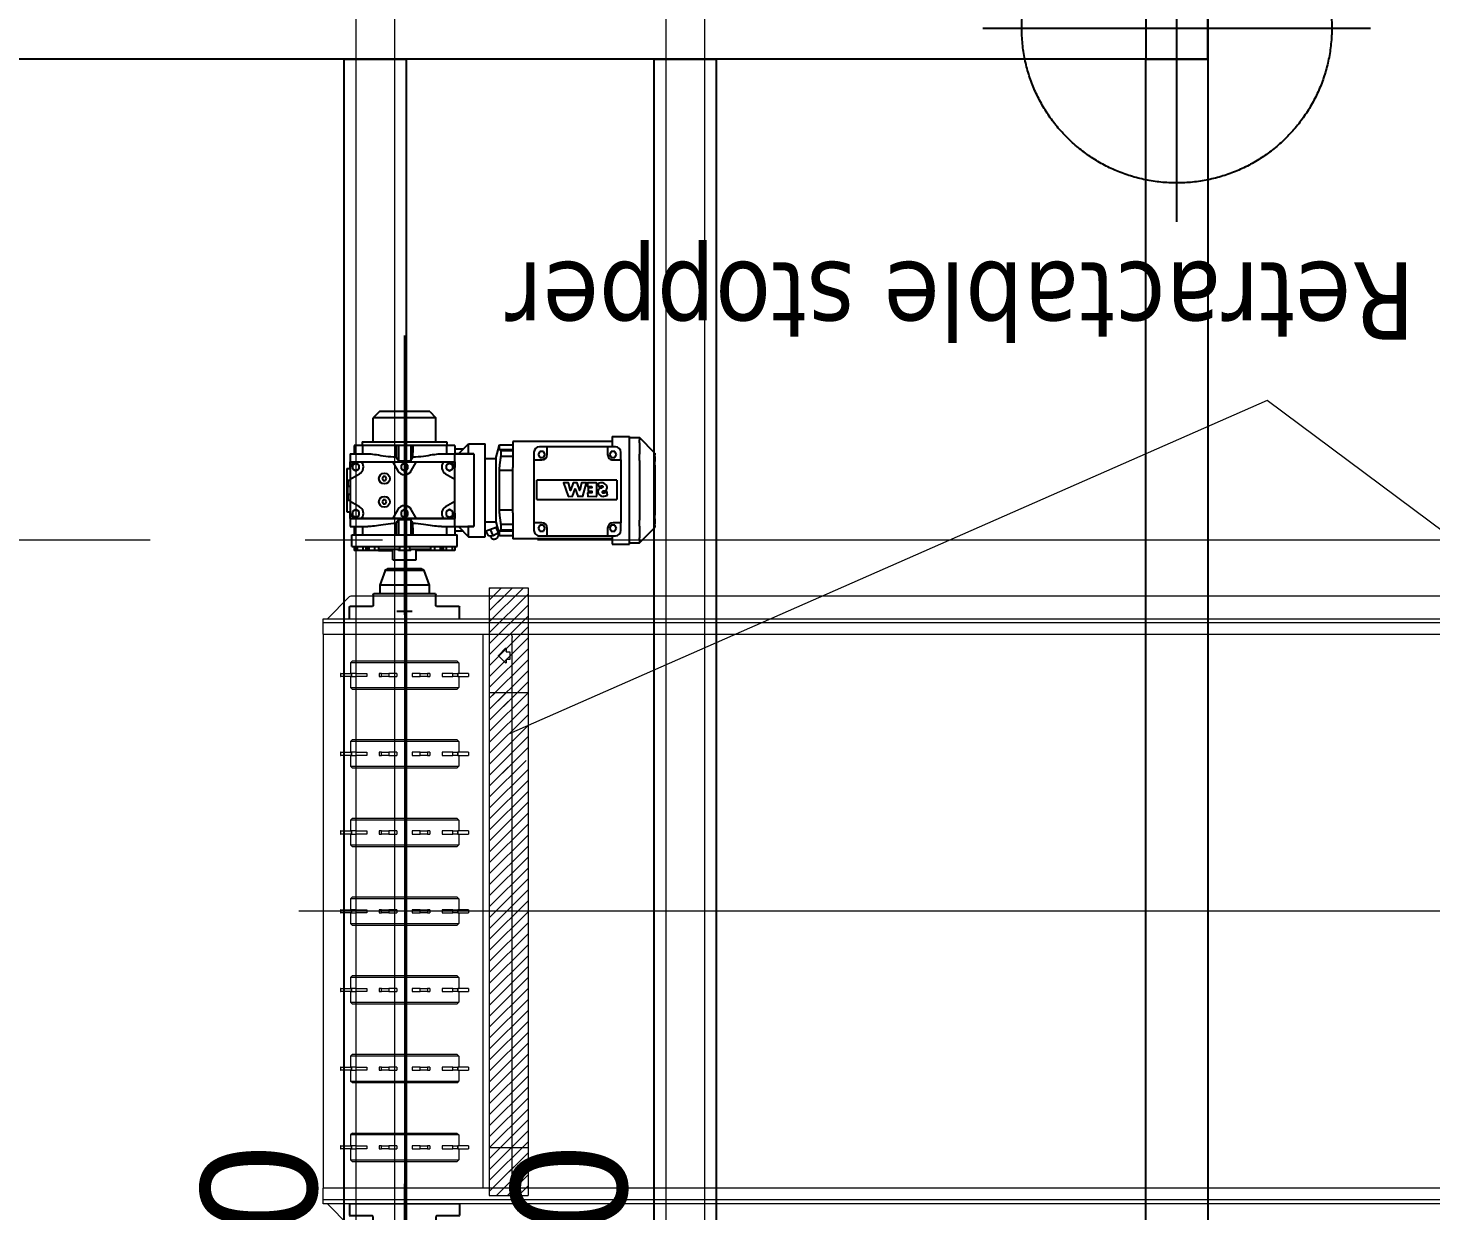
# Model space of a CAD drawing. Header units: millimetres. Extents: x -187347 to 135007, y -6415 to 292048.
# Drawn here: x -64849 to -63039, y 31189 to 32716 of the extents above; entities that cross this region are included whole.
import ezdxf
from ezdxf.enums import TextEntityAlignment as Align

# ---------------------------------------------------------------- set-up
doc = ezdxf.new("R2010")
doc.units = ezdxf.units.MM
doc.header["$LTSCALE"] = 100
for name, pattern in [('CENTER', [50.8, 31.75, -6.35, 6.35, -6.35]), ('HIDDEN', [9.525, 6.35, -3.175]), ('Z_LINE-CNTR', [17, 12, -2, 1, -2])]:
    doc.linetypes.add(name, pattern=pattern)
doc.layers.get('0').update_dxf_attribs({"lineweight": 18})
for name, color, linetype, lineweight in [('Equipment Drawing', 7, 'Continuous', 0), ('LAYOUT', 3, 'Continuous', 18), ('S-GRID', 7, 'Continuous', 5)]:
    doc.layers.add(name, color=color, linetype=linetype, lineweight=lineweight)
for name, color, linetype in [('INTRALOX', 6, 'Continuous'), ('LAYOUT customer', 5, 'Continuous'), ('STEEL', 5, 'Continuous')]:
    doc.layers.add(name, color=color, linetype=linetype)
doc.styles.add('015_100', font='', dxfattribs={"height": 150})
doc.styles.add('MEYN_DIM', font='')
doc.styles.get("Standard").update_dxf_attribs({"font": 'tahoma.ttf'})
doc.styles.get('015_100').set_extended_font_data('Univers 45 Light')
doc.styles.get('MEYN_DIM').set_extended_font_data('Univers 45 Light')

# ---------------------------------------------------------------- blocks, each defined once
blk = doc.blocks.new('updown_2000_2000_1000_3200')
at = {"layer": 'LAYOUT', "color": 3, "linetype": 'Continuous'}
for p, q in [((3200, 25), (0, 25)), ((3200, -25), (0, -25))]:
    blk.add_line(p, q, dxfattribs=at)
at = {"layer": 'LAYOUT', "color": 4, "linetype": 'Continuous', "style": 'MEYN_DIM', "flags": 4}
blk.add_attdef('000', text='', height=150, dxfattribs=at).set_placement((0, 225), align=Align.TOP_LEFT)
blk.add_attdef('000', text='', height=150, dxfattribs=at).set_placement((3175, 225), align=Align.TOP_RIGHT)
at = {"layer": 'LAYOUT', "color": 3, "linetype": 'Continuous', "style": '015_100', "flags": 9}
blk.add_attdef('BLOCK', (-1350, 0), '', height=150, dxfattribs=at)
blk = doc.blocks.new('chilling_column80')
at = {"color": 4, "linetype": 'HIDDEN', "ltscale": 20}
for p, q in [((0, -250), (0, 250)), ((-250, 0), (250, 0))]:
    blk.add_line(p, q, dxfattribs=at)
at = {"color": 1, "linetype": 'Continuous', "ltscale": 20}
for p, q in [((-40, 40), (-40, -40)), ((40, 40), (-40, 40)), ((40, -40), (40, 40)), ((-40, -40), (40, -40))]:
    blk.add_line(p, q, dxfattribs=at)
at = {"color": 4, "linetype": 'HIDDEN', "ltscale": 20}
blk.add_circle((0, 0), 200, dxfattribs=at)
blk = doc.blocks.new('steel weighing')
at = {"layer": 'STEEL', "color": 7, "linetype": 'ByBlock', "ltscale": 20, "elevation": 1.7}
for points in [[(845830.6, 719201.5), (854381.8, 719201.5), (854381.8, 719121.5), (845830.6, 719121.5)], [(853267.6, 719121.5), (853347.6, 719121.5), (853347.6, 714201.5), (853267.6, 714201.5)], [(853667.6, 719121.5), (853747.6, 719121.5), (853747.6, 714201.5), (853667.6, 714201.5)], [(854301.8, 719121.5), (854381.8, 719121.5), (854381.8, 714201.5), (854301.8, 714201.5)]]:
    blk.add_lwpolyline(points, close=True, dxfattribs=at)
at = {"layer": 'STEEL', "color": 1, "linetype": 'ByBlock', "ltscale": 20}
blk.add_blockref('chilling_column80', (854341.8, 719161.5, 1.7), dxfattribs=at)
blk = doc.blocks.new('S400_10T_Sprocket')
for p, q in [((-2, 82.3), (-2, 82.5)), ((-2, 82.5), (2, 82.5)), ((-2, 82.3), (-2, 68.8)), ((2, 82.5), (2, 82.3)), ((2, 68.8), (2, 82.3)), ((-18.5, 67.3), (-16, 69.8)), ((-18.5, 67.3), (-18.5, -67.4)), ((-16, -69.9), (-16, 69.8)), ((-16, 69.8), (-2, 69.8)), ((-2, 68.8), (2, 68.8)), ((-2, 62.4), (-2, 68.4)), ((-2, 68.4), (2, 68.4)), ((-2, 62.4), (-2, 48.6)), ((2, 62.4), (-2, 62.4)), ((2, 69.8), (16, 69.8)), ((2, 68.4), (2, 62.4)), ((2, 48.6), (2, 62.4)), ((16, 69.8), (16, -69.9)), ((18.5, 67.3), (16, 69.8)), ((18.5, -67.4), (18.5, 67.3)), ((-2, 48.6), (2, 48.6)), ((-2, 29.8), (-2, 32.7)), ((-2, 32.7), (2, 32.7)), ((-2, 29.8), (-2, 20.2)), ((2, 29.8), (-2, 29.8)), ((-2, 9.9), (-2, 20.2)), ((-2, 20.2), (2, 20.2)), ((2, 32.7), (2, 29.8)), ((2, 20.2), (2, 29.8)), ((2, 20.2), (2, 9.9)), ((-2, 9.9), (2, 9.9)), ((-2, -20.2), (-2, -9.9)), ((-2, -9.9), (2, -9.9)), ((2, -9.9), (2, -20.2)), ((-2, -20.2), (-2, -29.8)), ((2, -20.2), (-2, -20.2)), ((-2, -32.7), (-2, -29.8)), ((-2, -29.8), (2, -29.8)), ((-2, -32.7), (2, -32.7)), ((2, -29.8), (2, -20.2)), ((2, -29.8), (2, -32.7)), ((-2, -62.4), (-2, -48.6)), ((-2, -48.6), (2, -48.6)), ((2, -48.6), (2, -62.4)), ((-18.5, -67.4), (-16, -69.9)), ((-16, -69.9), (-2, -69.9)), ((-2, -62.4), (-2, -68.4)), ((2, -62.4), (-2, -62.4)), ((-2, -68.4), (2, -68.4)), ((-2, -82.3), (-2, -68.8)), ((-2, -68.8), (2, -68.8)), ((2, -68.4), (2, -62.4)), ((2, -68.8), (2, -82.3)), ((2, -69.9), (16, -69.9)), ((18.5, -67.4), (16, -69.9)), ((-2, -82.3), (-2, -82.5)), ((-2, -82.5), (2, -82.5)), ((2, -82.5), (2, -82.3))]:
    blk.add_line(p, q)
blk = doc.blocks.new('Bearing_10T')
for p, q in [((0, 70.9), (0, -70.9)), ((-83.3, 0), (25.9, 0))]:
    blk.add_line(p, q)
at = {"layer": 'LAYOUT customer'}
for p, q in [((-15.8, 41.3), (-15.8, 70.1)), ((0, 70.9), (-15.1, 70.9)), ((-32, -39.8), (-32, 39.8)), ((-31.2, 40.5), (-16.6, 40.5)), ((-64.2, -22), (-64.2, 22)), ((-62.1, 25), (-43.1, 31.8)), ((-62.1, -25), (-62.1, 25)), ((-43.1, -31.7), (-43.1, 31.8)), ((-43.1, 31.8), (-32, 31.8)), ((-62.1, -25), (-43.1, -31.7)), ((-43.1, -31.7), (-32, -31.7)), ((-16.6, -40.5), (-31.2, -40.5)), ((-15.8, -70.1), (-15.8, -41.3)), ((0, -70.9), (-15.1, -70.9))]:
    blk.add_line(p, q, dxfattribs=at)
for centre, radius, start, end in [((-15.1, 70.1), 0.762, 90, 180), ((-31.2, 39.8), 0.762, 90, 180), ((-16.6, 41.3), 0.762, 270, 0), ((-61.1, 22), 3.17, 109.5692, 180), ((-61.1, -22), 3.17, 180, 250.4308), ((-31.2, -39.8), 0.762, 180, 270), ((-16.6, -41.3), 0.762, 0, 90), ((-15.1, -70.1), 0.762, 180, 270)]:
    blk.add_arc(centre, radius, start, end, dxfattribs=at)
blk = doc.blocks.new('*U1707')
at = {"layer": 'Equipment Drawing'}
for p, q in [((0, -37.5), (0, 2568.5)), ((-372.6, 2537), (-377.6, 2537)), ((-377.6, 2537), (-377.6, 0)), ((-357.6, 2537), (-372.6, 2537)), ((-372.6, 2537), (-372.6, 0)), ((-357.6, 2537), (-357.6, 0)), ((-357.6, 2537), (357.6, 2537)), ((372.6, 2537), (357.6, 2537)), ((357.6, 0), (357.6, 2537)), ((377.6, 2537), (372.6, 2537)), ((372.6, 0), (372.6, 2537)), ((377.6, 0), (377.6, 2537)), ((-377.6, 2531.5), (-405.5, 2503.9)), ((405.5, 2503.9), (377.6, 2531.5)), ((-407, 2499.8), (-407, 34.7)), ((407, 2499.8), (407, 34.7)), ((-465.6, 2432), (464.9, 2432)), ((-357.6, 2331.1), (357.6, 2331.1)), ((-330.2, 2310.9), (-339.5, 2301.6)), ((-339.3, 2301.1), (-335.3, 2301.1)), ((-335, 2300.8), (-335, 2296.4)), ((-320.5, 2301.6), (-329.8, 2310.9)), ((-325, 2296.4), (-325, 2300.8)), ((-324.7, 2301.1), (-320.7, 2301.1)), ((353.2, 2293), (-353.2, 2293)), ((-334.7, 2296.1), (-325.3, 2296.1)), ((353.2, 244), (-353.2, 244)), ((320.5, 214.5), (329.8, 223.8)), ((330.2, 223.8), (339.5, 214.5)), ((357.6, 205.9), (-357.6, 205.9)), ((324.7, 214), (320.7, 214)), ((325, 209.3), (325, 213.7)), ((334.7, 209), (325.3, 209)), ((335, 213.7), (335, 209.3)), ((339.3, 214), (335.3, 214)), ((-465.6, 105), (462.1, 105)), ((-405.5, 30.6), (-377.6, 3)), ((-355.6, 15.7), (-355.6, 31.6)), ((-355.6, 31.6), (355.6, 31.6)), ((-337.8, 32.6), (-334.6, 34.5)), ((-337.8, 31.6), (-337.8, 32.6)), ((-334.6, 31.6), (-334.6, 34.5)), ((-325.8, 34.5), (-334.6, 34.5)), ((-325.8, 34.5), (-325.8, 31.6)), ((-322.6, 32.6), (-325.8, 34.5)), ((-322.6, 31.6), (-322.6, 32.6)), ((-287, 32.6), (-283.8, 34.5)), ((-287, 31.6), (-287, 32.6)), ((-275, 34.5), (-283.8, 34.5)), ((-283.8, 31.6), (-283.8, 34.5)), ((-271.8, 32.6), (-275, 34.5)), ((-275, 34.5), (-275, 31.6)), ((-271.8, 31.6), (-271.8, 32.6)), ((-236.2, 32.6), (-233, 34.5)), ((-236.2, 31.6), (-236.2, 32.6)), ((-224.2, 34.5), (-233, 34.5)), ((-233, 31.6), (-233, 34.5)), ((-221, 32.6), (-224.2, 34.5)), ((-224.2, 34.5), (-224.2, 31.6)), ((-221, 31.6), (-221, 32.6)), ((-185.4, 32.6), (-182.2, 34.5)), ((-185.4, 31.6), (-185.4, 32.6)), ((-173.4, 34.5), (-182.2, 34.5)), ((-182.2, 31.6), (-182.2, 34.5)), ((-170.2, 32.6), (-173.4, 34.5)), ((-173.4, 34.5), (-173.4, 31.6)), ((-170.2, 31.6), (-170.2, 32.6)), ((-134.6, 32.6), (-131.4, 34.5)), ((-134.6, 31.6), (-134.6, 32.6)), ((-122.6, 34.5), (-131.4, 34.5)), ((-131.4, 31.6), (-131.4, 34.5)), ((-119.4, 32.6), (-122.6, 34.5)), ((-122.6, 34.5), (-122.6, 31.6)), ((-119.4, 31.6), (-119.4, 32.6)), ((-83.8, 32.6), (-80.6, 34.5)), ((-83.8, 31.6), (-83.8, 32.6)), ((-71.8, 34.5), (-80.6, 34.5)), ((-80.6, 31.6), (-80.6, 34.5)), ((-68.6, 32.6), (-71.8, 34.5)), ((-71.8, 34.5), (-71.8, 31.6)), ((-68.6, 31.6), (-68.6, 32.6)), ((-33, 32.6), (-29.8, 34.5)), ((-33, 31.6), (-33, 32.6)), ((-21, 34.5), (-29.8, 34.5)), ((-29.8, 31.6), (-29.8, 34.5)), ((-17.8, 32.6), (-21, 34.5)), ((-21, 34.5), (-21, 31.6)), ((-17.8, 31.6), (-17.8, 32.6)), ((17.8, 32.6), (21, 34.5)), ((17.8, 31.6), (17.8, 32.6)), ((29.8, 34.5), (21, 34.5)), ((21, 31.6), (21, 34.5)), ((33, 32.6), (29.8, 34.5)), ((29.8, 34.5), (29.8, 31.6)), ((33, 31.6), (33, 32.6)), ((68.6, 32.6), (71.8, 34.5)), ((68.6, 31.6), (68.6, 32.6)), ((80.6, 34.5), (71.8, 34.5)), ((71.8, 31.6), (71.8, 34.5)), ((83.8, 32.6), (80.6, 34.5)), ((80.6, 34.5), (80.6, 31.6)), ((83.8, 31.6), (83.8, 32.6)), ((119.4, 32.6), (122.6, 34.5)), ((119.4, 31.6), (119.4, 32.6)), ((131.4, 34.5), (122.6, 34.5)), ((122.6, 31.6), (122.6, 34.5)), ((134.6, 32.6), (131.4, 34.5)), ((131.4, 34.5), (131.4, 31.6)), ((134.6, 31.6), (134.6, 32.6)), ((170.2, 32.6), (173.4, 34.5)), ((170.2, 31.6), (170.2, 32.6)), ((182.2, 34.5), (173.4, 34.5)), ((173.4, 31.6), (173.4, 34.5)), ((185.4, 32.6), (182.2, 34.5)), ((182.2, 34.5), (182.2, 31.6)), ((185.4, 31.6), (185.4, 32.6)), ((221, 32.6), (224.2, 34.5)), ((221, 31.6), (221, 32.6)), ((233, 34.5), (224.2, 34.5)), ((224.2, 31.6), (224.2, 34.5)), ((236.2, 32.6), (233, 34.5)), ((233, 34.5), (233, 31.6)), ((236.2, 31.6), (236.2, 32.6)), ((271.8, 32.6), (275, 34.5)), ((271.8, 31.6), (271.8, 32.6)), ((283.8, 34.5), (275, 34.5)), ((275, 31.6), (275, 34.5)), ((287, 32.6), (283.8, 34.5)), ((283.8, 34.5), (283.8, 31.6)), ((287, 31.6), (287, 32.6)), ((322.6, 32.6), (325.8, 34.5)), ((322.6, 31.6), (322.6, 32.6)), ((334.6, 34.5), (325.8, 34.5)), ((325.8, 31.6), (325.8, 34.5)), ((337.8, 32.6), (334.6, 34.5)), ((334.6, 34.5), (334.6, 31.6)), ((337.8, 31.6), (337.8, 32.6)), ((355.6, 31.6), (355.6, 15.7)), ((377.6, 3), (405.5, 30.6)), ((-377.6, 0), (-372.6, 0)), ((-372.6, 0), (-357.6, 0)), ((-357.6, 0), (357.6, 0)), ((355.6, 15.7), (-355.6, 15.7)), ((-337.8, 14.8), (-337.8, 15.7)), ((-337.8, 14.8), (-334.6, 12.8)), ((-334.6, 12.8), (-334.6, 15.7)), ((-325.8, 12.8), (-334.6, 12.8)), ((-325.8, 15.7), (-325.8, 12.8)), ((-322.6, 14.8), (-325.8, 12.8)), ((-322.6, 14.8), (-322.6, 15.7)), ((-287, 14.8), (-287, 15.7)), ((-287, 14.8), (-283.8, 12.8)), ((-283.8, 12.8), (-283.8, 15.7)), ((-275, 12.8), (-283.8, 12.8)), ((-275, 15.7), (-275, 12.8)), ((-271.8, 14.8), (-275, 12.8)), ((-271.8, 14.8), (-271.8, 15.7)), ((-236.2, 14.8), (-236.2, 15.7)), ((-236.2, 14.8), (-233, 12.8)), ((-233, 12.8), (-233, 15.7)), ((-224.2, 12.8), (-233, 12.8)), ((-224.2, 15.7), (-224.2, 12.8)), ((-221, 14.8), (-224.2, 12.8)), ((-221, 14.8), (-221, 15.7)), ((-185.4, 14.8), (-185.4, 15.7)), ((-185.4, 14.8), (-182.2, 12.8)), ((-182.2, 12.8), (-182.2, 15.7)), ((-173.4, 12.8), (-182.2, 12.8)), ((-173.4, 15.7), (-173.4, 12.8)), ((-170.2, 14.8), (-173.4, 12.8)), ((-170.2, 14.8), (-170.2, 15.7)), ((-134.6, 14.8), (-134.6, 15.7)), ((-134.6, 14.8), (-131.4, 12.8)), ((-131.4, 12.8), (-131.4, 15.7)), ((-122.6, 12.8), (-131.4, 12.8)), ((-122.6, 15.7), (-122.6, 12.8)), ((-119.4, 14.8), (-122.6, 12.8)), ((-119.4, 14.8), (-119.4, 15.7)), ((-83.8, 14.8), (-83.8, 15.7)), ((-83.8, 14.8), (-80.6, 12.8)), ((-80.6, 12.8), (-80.6, 15.7)), ((-71.8, 12.8), (-80.6, 12.8)), ((-71.8, 15.7), (-71.8, 12.8)), ((-68.6, 14.8), (-71.8, 12.8)), ((-68.6, 14.8), (-68.6, 15.7)), ((-33, 14.8), (-33, 15.7)), ((-33, 14.8), (-29.8, 12.8)), ((-29.8, 12.8), (-29.8, 15.7)), ((-21, 12.8), (-29.8, 12.8)), ((-21, 15.7), (-21, 12.8)), ((-17.8, 14.8), (-21, 12.8)), ((-17.8, 14.8), (-17.8, 15.7)), ((17.8, 14.8), (17.8, 15.7)), ((17.8, 14.8), (21, 12.8)), ((21, 12.8), (21, 15.7)), ((29.8, 12.8), (21, 12.8)), ((29.8, 15.7), (29.8, 12.8)), ((33, 14.8), (29.8, 12.8)), ((33, 14.8), (33, 15.7)), ((68.6, 14.8), (68.6, 15.7)), ((68.6, 14.8), (71.8, 12.8)), ((71.8, 12.8), (71.8, 15.7)), ((80.6, 12.8), (71.8, 12.8)), ((80.6, 15.7), (80.6, 12.8)), ((83.8, 14.8), (80.6, 12.8)), ((83.8, 14.8), (83.8, 15.7)), ((119.4, 14.8), (119.4, 15.7)), ((119.4, 14.8), (122.6, 12.8)), ((122.6, 12.8), (122.6, 15.7)), ((131.4, 12.8), (122.6, 12.8)), ((131.4, 15.7), (131.4, 12.8)), ((134.6, 14.8), (131.4, 12.8)), ((134.6, 14.8), (134.6, 15.7)), ((170.2, 14.8), (170.2, 15.7)), ((170.2, 14.8), (173.4, 12.8)), ((173.4, 12.8), (173.4, 15.7)), ((182.2, 12.8), (173.4, 12.8)), ((182.2, 15.7), (182.2, 12.8)), ((185.4, 14.8), (182.2, 12.8)), ((185.4, 14.8), (185.4, 15.7)), ((221, 14.8), (221, 15.7)), ((221, 14.8), (224.2, 12.8)), ((224.2, 12.8), (224.2, 15.7)), ((233, 12.8), (224.2, 12.8)), ((233, 15.7), (233, 12.8)), ((236.2, 14.8), (233, 12.8)), ((236.2, 14.8), (236.2, 15.7)), ((271.8, 14.8), (271.8, 15.7)), ((271.8, 14.8), (275, 12.8)), ((275, 12.8), (275, 15.7)), ((283.8, 12.8), (275, 12.8)), ((283.8, 15.7), (283.8, 12.8)), ((287, 14.8), (283.8, 12.8)), ((287, 14.8), (287, 15.7)), ((322.6, 14.8), (322.6, 15.7)), ((322.6, 14.8), (325.8, 12.8)), ((325.8, 12.8), (325.8, 15.7)), ((334.6, 12.8), (325.8, 12.8)), ((334.6, 15.7), (334.6, 12.8)), ((337.8, 14.8), (334.6, 12.8)), ((337.8, 14.8), (337.8, 15.7)), ((357.6, 0), (377.6, 0)), ((374.6, 0), (373.1, 0))]:
    blk.add_line(p, q, dxfattribs=at)
for centre, radius, start, end in [((-339.3, 2301.4), 0.3, 135, 270), ((-335.3, 2300.8), 0.3, 0, 90), ((-330, 2310.7), 0.3, 45, 135), ((-324.7, 2300.8), 0.3, 90, 180), ((-320.7, 2301.4), 0.3, 270, 45), ((-353.2, 2299.3), 6.35, 226.3196, 270), ((-334.7, 2296.4), 0.3, 180, 270), ((-325.3, 2296.4), 0.3, 270, 0), ((353.2, 2299.3), 6.35, 270, 313.6804), ((-353.2, 237.7), 6.35, 90, 133.6804), ((353.2, 237.7), 6.35, 46.3196, 90), ((330, 223.6), 0.3, 45, 135), ((320.7, 214.3), 0.3, 135, 270), ((324.7, 213.7), 0.3, 0, 90), ((325.3, 209.3), 0.3, 180, 270), ((334.7, 209.3), 0.3, 270, 0), ((335.3, 213.7), 0.3, 90, 180), ((339.3, 214.3), 0.3, 270, 45)]:
    blk.add_arc(centre, radius, start, end, dxfattribs=at)
for centre, major_axis, start_param, end_param in [((-403.5, 2499.8), (0, 5), 0.610865, 1.570796), ((403.5, 2499.8), (0, -5), 1.570796, 2.530727), ((-403.5, 34.7), (0, 5), 1.570796, 2.530727), ((403.5, 34.7), (0, -5), 0.610865, 1.570796)]:
    blk.add_ellipse(centre, major_axis=major_axis, ratio=0.707107, start_param=start_param, end_param=end_param, dxfattribs=at)
for name, p in [('Bearing_10T', (-377.6, 2432)), ('S400_10T_Sprocket', (-304.8, 2432)), ('S400_10T_Sprocket', (-203.2, 2432)), ('S400_10T_Sprocket', (-101.6, 2432)), ('S400_10T_Sprocket', (0, 2432)), ('S400_10T_Sprocket', (101.6, 2432)), ('S400_10T_Sprocket', (203.2, 2432)), ('S400_10T_Sprocket', (304.8, 2432)), ('S400_10T_Sprocket', (-304.8, 105)), ('S400_10T_Sprocket', (-203.2, 105)), ('S400_10T_Sprocket', (-101.6, 105)), ('S400_10T_Sprocket', (0, 105)), ('S400_10T_Sprocket', (101.6, 105)), ('S400_10T_Sprocket', (203.2, 105)), ('S400_10T_Sprocket', (304.8, 105)), ('Bearing_10T', (-377.6, 105))]:
    blk.add_blockref(name, p, dxfattribs=at)
at = {"layer": 'Equipment Drawing', "xscale": -1}
for p in [(377.6, 2432), (377.6, 105)]:
    blk.add_blockref('Bearing_10T', p, dxfattribs=at)
blk = doc.blocks.new('*U1702')
for p, q in [((-204, 323), (-224, 303)), ((-204, 323), (-201.6, 323)), ((-199.3, 323), (-193.1, 323)), ((-188.1, 323), (-123.9, 323)), ((-118.9, 323), (-112.7, 323)), ((-110.4, 323), (-108, 323)), ((-88, 303), (-108, 323)), ((-222.3, 290), (-225.5, 290)), ((-225.5, 268), (-225.5, 290)), ((-224, 303), (-220.8, 303)), ((-224, 290), (-224, 303)), ((-218.5, 290), (-222.3, 290)), ((-203.5, 290), (-218.5, 290)), ((-217.3, 303), (-202.6, 303)), ((-194.7, 290), (-203.5, 290)), ((-117.3, 290), (-194.7, 290)), ((-194.5, 303), (-156, 303)), ((-156, 303), (-117.5, 303)), ((-108.5, 290), (-117.3, 290)), ((-109.4, 303), (-94.7, 303)), ((-93.5, 290), (-108.5, 290)), ((-89.7, 290), (-93.5, 290)), ((-91.2, 303), (-88, 303)), ((-86.5, 290), (-89.7, 290)), ((-88, 290), (-88, 303)), ((-86.5, 268), (-86.5, 290)), ((-212, 272), (-212, 262)), ((-202, 273.6), (-206, 271.3)), ((-195, 279), (-205, 279)), ((-198, 271.3), (-202, 273.6)), ((-195, 272), (-195, 279)), ((-195, 279), (-114, 279)), ((-195, 269), (-195, 272)), ((-169, 273.8), (-144, 273.8)), ((-169, 273.8), (-169, 270.2)), ((-144, 270.2), (-144, 273.8)), ((-104, 279), (-114, 279)), ((-114, 279), (-114, 272)), ((-114, 272), (-114, 269)), ((-107, 273.6), (-111, 271.3)), ((-103, 271.3), (-107, 273.6)), ((-97, 262), (-97, 272)), ((-225.5, 268), (-222.3, 268)), ((-222.3, 268), (-218.5, 268)), ((-218.9, 268), (-218.9, 139.5)), ((-218.5, 268), (-212, 268)), ((-212, 262), (-205, 262)), ((-212, 262), (-212, 184)), ((-206, 271.3), (-206, 266.7)), ((-206, 266.7), (-202, 264.4)), ((-205, 262), (-202, 262)), ((-202, 264.4), (-198, 266.7)), ((-198, 266.7), (-198, 271.3)), ((-169, 270.2), (-169, 174.2)), ((-149.7, 261.9), (-154.3, 261.1)), ((-144, 174.2), (-144, 270.2)), ((-111, 271.3), (-111, 266.7)), ((-111, 266.7), (-107, 264.4)), ((-107, 264.4), (-103, 266.7)), ((-107, 262), (-104, 262)), ((-104, 262), (-97, 262)), ((-103, 266.7), (-103, 271.3)), ((-97, 268), (-93.5, 268)), ((-97, 184), (-97, 262)), ((-93.5, 268), (-89.7, 268)), ((-93.1, 268), (-93.1, 139.5)), ((-89.7, 268), (-86.5, 268)), ((-148.1, 247.9), (-165.4, 247.9)), ((-165.4, 247.8), (-165.4, 236.1)), ((-165.4, 236.1), (-160.8, 236.1)), ((-164.2, 249.2), (-159.8, 251.2)), ((-160.8, 236.2), (-160.6, 241.6)), ((-160.5, 241.7), (-159, 241.7)), ((-159, 241.6), (-159, 236.9)), ((-158.9, 236.8), (-154.7, 236.8)), ((-154.7, 236.9), (-154.7, 241.6)), ((-154.6, 241.7), (-152.8, 241.7)), ((-152.7, 241.6), (-152.7, 236.3)), ((-152.7, 236.2), (-148.1, 236.3)), ((-148.1, 236.3), (-148, 247.8)), ((-148.1, 229.9), (-165.4, 234.8)), ((-165.4, 234.8), (-165.4, 228.5)), ((-165.4, 228.5), (-155.7, 226.2)), ((-155.7, 226.1), (-165.4, 222.7)), ((-165.4, 222.7), (-165.4, 217.5)), ((-165.4, 217.5), (-155.7, 214.1)), ((-157.8, 220.1), (-148.1, 223.5)), ((-148.1, 216.7), (-157.8, 220)), ((-148.1, 223.5), (-148.1, 229.8)), ((-155.7, 214), (-165.4, 211.7)), ((-165.4, 211.6), (-165.4, 205.2)), ((-165.4, 205.2), (-148.1, 211.3)), ((-148, 211.4), (-148.1, 216.6)), ((-212, 184), (-212, 174)), ((-205, 184), (-212, 184)), ((-202, 181.6), (-206, 179.3)), ((-202, 184), (-205, 184)), ((-198, 179.3), (-202, 181.6)), ((-107, 181.6), (-111, 179.3)), ((-104, 184), (-107, 184)), ((-103, 179.3), (-107, 181.6)), ((-97, 184), (-104, 184)), ((-97, 174), (-97, 184)), ((-206, 179.3), (-206, 174.7)), ((-206, 174.7), (-202, 172.4)), ((-205, 167), (-195, 167)), ((-202, 172.4), (-198, 174.7)), ((-198, 174.7), (-198, 179.3)), ((-195, 174), (-195, 177)), ((-195, 167), (-195, 174)), ((-195, 167), (-114, 167)), ((-169, 174.2), (-169, 170.6)), ((-144, 170.6), (-169, 170.6)), ((-144, 170.6), (-144, 174.2)), ((-114, 177), (-114, 174)), ((-114, 174), (-114, 167)), ((-114, 167), (-104, 167)), ((-111, 179.3), (-111, 174.7)), ((-111, 174.7), (-107, 172.4)), ((-107, 172.4), (-103, 174.7)), ((-103, 174.7), (-103, 179.3)), ((-218.9, 139.5), (-216.3, 139.5)), ((-216.3, 139.5), (-194.4, 139.5)), ((-214.5, 122.3), (-214.5, 139.5)), ((-208.4, 122.3), (-208.4, 139.5)), ((-207.1, 124.5), (-207.1, 139.5)), ((-200.1, 124.5), (-200.1, 139.5)), ((-194.4, 139.5), (-185.4, 139.5)), ((-126.6, 139.5), (-185.4, 139.5)), ((-182, 122.3), (-182, 139.5)), ((-130, 139.5), (-130, 122.3)), ((-126.6, 139.5), (-117.6, 139.5)), ((-117.6, 139.5), (-95.7, 139.5)), ((-111.9, 139.5), (-111.9, 124.5)), ((-104.9, 124.5), (-104.9, 139.5)), ((-103.6, 122.3), (-103.6, 139.5)), ((-97.5, 122.3), (-97.5, 139.5)), ((-95.7, 139.5), (-93.1, 139.5)), ((-208.4, 122.3), (-214.5, 122.3)), ((-197, 117.9), (-214.5, 122.3)), ((-200.1, 124.5), (-207.1, 124.5)), ((-197, 117.9), (-115, 117.9)), ((-197, 104), (-197, 117.9)), ((-130, 122.3), (-182, 122.3)), ((-115, 117.9), (-97.5, 122.3)), ((-115, 104), (-115, 117.9)), ((-104.9, 124.5), (-111.9, 124.5)), ((-108.3, 119.6), (-102.5, 104)), ((-101.4, 121.1), (-107.8, 118.3)), ((-97.5, 114.4), (-105.1, 111.1)), ((-97.5, 122.3), (-103.6, 122.3)), ((-101.4, 121.1), (-102, 121.1)), ((-97.5, 114.4), (-101.4, 121.1)), ((-101.1, 120.6), (-100.4, 120.9)), ((-96.9, 108.1), (-97.5, 114.4)), ((-97.1, 110.4), (-96, 110.8)), ((-216, 82.5), (-216, 104)), ((-96, 104), (-216, 104)), ((-96.9, 108.1), (-103, 105.4)), ((-96, 82.5), (-96, 104)), ((-203, 82.5), (-216, 82.5)), ((-203, 69.5), (-216, 82.5)), ((-209, 75.5), (-209, 66)), ((-203, 82.5), (-203, 89.5)), ((-203, 89.5), (-203, 89.5)), ((-203, 89.5), (-203, 65)), ((-203, 89.5), (-109, 89.5)), ((-203, 47.5), (-203, 81.7)), ((-109, 89.5), (-109, 89.5)), ((-109, 65), (-109, 89.5)), ((-109, 89.5), (-109, 82.5)), ((-96, 82.5), (-109, 82.5)), ((-109, 69.5), (-96, 82.5)), ((-109, 47.5), (-109, 81.7)), ((-103, 75.5), (-103, 66)), ((-218.4, -54.5), (-218.4, 54.5)), ((-218.4, 54.5), (-213.5, 54.5)), ((-213.5, 65), (-213.5, 53.9)), ((-213.5, 65), (-203, 65)), ((-192.5, 65), (-203, 65)), ((-192.5, -70), (-192.5, 65)), ((-192.5, 65), (-185.5, 65)), ((-192, 58.5), (-192, 50)), ((-188.5, 62.3), (-191, 58)), ((-191, 58), (-188.5, 53.7)), ((-183.5, 62.3), (-188.5, 62.3)), ((-170.4, 65), (-185.5, 65)), ((-181, 58), (-183.5, 62.3)), ((-183.5, 53.7), (-181, 58)), ((-177.3, 53), (-170.4, 65)), ((-141.6, 65), (-170.4, 65)), ((-141.6, 65), (-134.7, 53)), ((-126.5, 65), (-141.6, 65)), ((-128.5, 62.3), (-131, 58)), ((-131, 58), (-128.5, 53.7)), ((-123.5, 62.3), (-128.5, 62.3)), ((-126.5, 65), (-119.5, 65)), ((-121, 58), (-123.5, 62.3)), ((-123.5, 53.7), (-121, 58)), ((-120, 50), (-120, 58.5)), ((-109, 65), (-119.5, 65)), ((-119.5, -70), (-119.5, 65)), ((-109, 65), (-98.5, 65)), ((-98.5, -68), (-98.5, 68)), ((-83.5, 68), (-98.5, 68)), ((-83.5, -68), (-83.5, 68)), ((-83.5, 65), (-78, 65)), ((-83.5, 61.3), (-78, 61.3)), ((-78, 65), (-78, 61.3)), ((-78, 61.3), (-78, 53.7)), ((-257.5, 32.5), (-249.5, 40.5)), ((-249.5, 40.5), (-249.5, -40.5)), ((-218.4, 40.5), (-249.5, 40.5)), ((-213.5, 53.9), (-213.5, 11)), ((-192, 50), (-192, 15)), ((-188.5, 53.7), (-183.5, 53.7)), ((-128.5, 53.7), (-123.5, 53.7)), ((-120, 15), (-120, 50)), ((-83.5, 53.7), (-78, 53.7)), ((-83.5, 50), (-78, 50)), ((-83.5, 47.9), (-78, 47.9)), ((-83.5, 46), (-78, 46)), ((-83.5, 38.7), (-78, 38.7)), ((-78, 53.7), (-78, 50)), ((-78, 50), (-78, 47.9)), ((-78, 47.9), (-78, 46)), ((-78, 46), (-78, 38.7)), ((-78, 38.7), (-78, 33.4)), ((-257.5, 32.5), (-257.5, -32.5)), ((-83.5, 33.4), (-78, 33.4)), ((-79.5, 33.4), (-79.5, 6.5)), ((-78, 33.4), (-78, 15)), ((-213.5, 11), (-213.5, 8)), ((-213.5, 8), (-213.5, -8)), ((-213.5, 8), (-194.1, 8)), ((-194.1, -8), (-194.1, 8)), ((-181, 8.7), (-192, 15)), ((-192, 15), (-192, -15)), ((-188.5, 4.3), (-191, 0)), ((-191, 0), (-188.5, -4.3)), ((-183.5, 4.3), (-188.5, 4.3)), ((-181, 0), (-183.5, 4.3)), ((-183.5, -4.3), (-181, 0)), ((-120, 15), (-131, 8.7)), ((-128.5, 4.3), (-131, 0)), ((-131, 0), (-128.5, -4.3)), ((-123.5, 4.3), (-128.5, 4.3)), ((-121, 0), (-123.5, 4.3)), ((-123.5, -4.3), (-121, 0)), ((-120, -15), (-120, 15)), ((-117.9, 8), (-117.9, -8)), ((-117.9, 8), (-98.5, 8)), ((-83.5, 6.5), (-78, 6.5)), ((-83.5, 0), (-78, 0)), ((-66, 15), (-79.5, 15)), ((-78, 8), (-79.5, 8)), ((-78, 8), (-78, 6.5)), ((-78, 6.5), (-78, 0)), ((-78, 0), (-78, -6.5)), ((-66, -15), (-66, 15)), ((-213.5, -8), (-213.5, -11)), ((-213.5, -8), (-194.1, -8)), ((-213.5, -11), (-213.5, -53.9)), ((-192, -15), (-181, -8.7)), ((-192, -15), (-192, -55)), ((-188.5, -4.3), (-183.5, -4.3)), ((-131, -8.7), (-120, -15)), ((-128.5, -4.3), (-123.5, -4.3)), ((-120, -55), (-120, -15)), ((-117.9, -8), (-98.5, -8)), ((-83.5, -6.5), (-78, -6.5)), ((-79.5, -6.5), (-79.5, -33.4)), ((-78, -8), (-79.5, -8)), ((-66, -15), (-79.5, -15)), ((-78, -6.5), (-78, -8)), ((-78, -33.4), (-78, -15)), ((-257.5, -32.5), (-249.5, -40.5)), ((-171, -23.1), (-173.5, -24.6)), ((-173.5, -24.6), (-173.5, -27.4)), ((-173.5, -27.4), (-171, -28.9)), ((-168.5, -24.6), (-171, -23.1)), ((-171, -28.9), (-168.5, -27.4)), ((-168.5, -27.4), (-168.5, -24.6)), ((-141, -23.1), (-143.5, -24.6)), ((-143.5, -24.6), (-143.5, -27.4)), ((-143.5, -27.4), (-141, -28.9)), ((-138.5, -24.6), (-141, -23.1)), ((-141, -28.9), (-138.5, -27.4)), ((-138.5, -27.4), (-138.5, -24.6)), ((-83.5, -33.4), (-78, -33.4)), ((-78, -33.4), (-78, -38.7)), ((-218.4, -40.5), (-249.5, -40.5)), ((-213.5, -53.9), (-213.5, -65)), ((-203, -70), (-203, -47.5)), ((-109, -70), (-109, -47.5)), ((-83.5, -38.7), (-78, -38.7)), ((-83.5, -46), (-78, -46)), ((-83.5, -47.9), (-78, -47.9)), ((-83.5, -50), (-78, -50)), ((-83.5, -53.7), (-78, -53.7)), ((-78, -38.7), (-78, -46)), ((-78, -46), (-78, -47.9)), ((-78, -47.9), (-78, -50)), ((-78, -50), (-78, -53.7)), ((-78, -53.7), (-78, -61.3)), ((-218.4, -54.5), (-213.5, -54.5)), ((-213.5, -65), (-203, -65)), ((-203, -70), (-192.5, -70)), ((-185.5, -70), (-192.5, -70)), ((-192, -55), (-192, -63.5)), ((-188.5, -58.7), (-191, -63)), ((-191, -63), (-188.5, -67.3)), ((-183.5, -58.7), (-188.5, -58.7)), ((-188.5, -67.3), (-183.5, -67.3)), ((-185.5, -70), (-170.4, -70)), ((-184, -74.5), (-184.1, -70)), ((-181, -63), (-183.5, -58.7)), ((-183.5, -67.3), (-181, -63)), ((-170.4, -70), (-177.3, -58)), ((-170.4, -70), (-141.6, -70)), ((-169, -73), (-169, -70)), ((-161, -73), (-161, -70)), ((-151, -73), (-151, -70)), ((-143, -73), (-143, -70)), ((-134.7, -58), (-141.6, -70)), ((-141.6, -70), (-126.5, -70)), ((-128.5, -58.7), (-131, -63)), ((-131, -63), (-128.5, -67.3)), ((-123.5, -58.7), (-128.5, -58.7)), ((-128.5, -67.3), (-123.5, -67.3)), ((-128, -74.5), (-127.9, -70)), ((-119.5, -70), (-126.5, -70)), ((-121, -63), (-123.5, -58.7)), ((-123.5, -67.3), (-121, -63)), ((-120, -63.5), (-120, -55)), ((-119.5, -70), (-109, -70)), ((-109, -65), (-98.5, -65)), ((-83.5, -68), (-98.5, -68)), ((-83.5, -61.3), (-78, -61.3)), ((-83.5, -65), (-78, -65)), ((-78, -61.3), (-78, -65)), ((-184, -74.5), (-128, -74.5)), ((-169, -73), (-161, -73)), ((-151, -73), (-161, -73)), ((-151, -73), (-143, -73))]:
    blk.add_line(p, q)
at = {"color": 1}
blk.add_line((-355.8, 0), (5, 0), dxfattribs=at)
at = {"color": 1, "linetype": 'CENTER'}
blk.add_line((0, -10), (0, 10), dxfattribs=at)
for centre in [(-171, -26), (-141, -26)]:
    blk.add_circle(centre, 7)
for centre, radius, start, end in [((-205, 272), 7, 90, 180), ((-104, 272), 7, 0, 90), ((-202, 269), 7, 270, 0), ((-158, 254), 7.55, 125.0764, 179.0536), ((-153.2, 254.4), 12.4, 181.3989, 188.2338), ((-159.4, 256.6), 4.7, 9.901, 129.8466), ((-158.2, 254.7), 3.07, 161.1592, 218.0693), ((-160.5, 255.5), 0.653, 41.2597, 160.4806), ((-167.4, 251.1), 8.86, 11.4923, 32.8537), ((-147.5, 258.2), 7.28, 186.1677, 201.4749), ((-154.3, 261), 0.05, 100.9021, 216.4806), ((-162.1, 255.2), 9.71, 7.4663, 36.4806), ((-153.5, 255.7), 0.797, 195.1901, 332.0898), ((-154, 256.2), 1.5, 323.2006, 9.1718), ((-156, 256.5), 7.97, 307.0767, 357.2762), ((-165.2, 254.5), 17.2, 5.3348, 25.6176), ((-149.7, 261.9), 0.05, 25.5981, 100.9021), ((-107, 269), 7, 180, 270), ((-154.6, 254.4), 11, 189.2773, 208.4979), ((-165.4, 247.8), 0.05, 90, 180), ((-165.4, 236.1), 0.05, 180, 270.7302), ((-164.2, 249.2), 0.05, 208.4979, 295.2021), ((-160.8, 236.2), 0.05, 270.7302, 358.2533), ((-170.1, 246.3), 11.5, 25.8195, 34.3249), ((-160.5, 241.6), 0.05, 90, 178.2533), ((-159.8, 251.3), 0.05, 295.2021, 25.8195), ((-159, 241.6), 0.05, 0.0152, 90), ((-158.9, 236.9), 0.05, 180.0152, 270), ((-154.9, 253.5), 3.89, 189.7074, 254.1967), ((-153.9, 254.5), 5.12, 246.0616, 301.6582), ((-154.6, 241.6), 0.05, 90, 179.9848), ((-154.7, 236.9), 0.05, 270, 359.9848), ((-152.8, 241.6), 0.05, 360, 90), ((-152.7, 236.3), 0.05, 180, 270.7302), ((-148.1, 247.8), 0.05, 359.8355, 90), ((-148.1, 236.3), 0.05, 270.7302, 359.8356), ((-165.4, 234.8), 0.05, 73.9715, 180), ((-165.4, 228.5), 0.05, 180, 256.5588), ((-165.4, 222.7), 0.05, 109.0811, 180), ((-165.4, 217.5), 0.05, 180, 250.9189), ((-157.8, 220.1), 0.05, 109.0811, 250.9189), ((-155.7, 226.1), 0.05, 289.0811, 76.5588), ((-148.1, 229.8), 0.05, 360, 73.9715), ((-148.1, 223.5), 0.05, 289.0811, 360), ((-165.4, 211.6), 0.05, 103.4412, 180), ((-165.4, 205.2), 0.05, 180, 289.6224), ((-155.7, 214.1), 0.05, 283.4412, 70.9189), ((-148.1, 216.6), 0.05, 0.3578, 70.9189), ((-148.1, 211.4), 0.05, 289.6224, 0.3578), ((-202, 177), 7, 0, 90), ((-107, 177), 7, 90, 180), ((-205, 174), 7, 180, 270), ((-104, 174), 7, 270, 0), ((-205, 66), 4, 180, 194.4775), ((-185.5, 58.5), 6.5, 90, 180), ((-126.5, 58.5), 6.5, 0, 90), ((-107, 66), 4, 345.5225, 0), ((-186, 58), 10, 233.1301, 330), ((-126, 58), 10, 210, 306.8699), ((-186, 0), 10, 300, 60), ((-126, 0), 10, 120, 240), ((-186, -63), 10, 30, 126.8699), ((-126, -63), 10, 53.1301, 150), ((-185.5, -63.5), 6.5, 180, 270), ((-126.5, -63.5), 6.5, 270, 0)]:
    blk.add_arc(centre, radius, start, end)
at = {"extrusion": (0, 0, -1)}
for centre, major_axis, start_param, end_param in [((-121.6, 17.9), (-81.4, 0), 5.811577, 5.956915), ((-190.4, 17.9), (-81.4, 0), 3.467863, 3.613201), ((-121.6, -17.9), (81.4, 0), 3.467863, 3.613201), ((-190.4, -17.9), (81.4, 0), 5.811577, 5.956915)]:
    blk.add_ellipse(centre, major_axis=major_axis, ratio=0.267949, start_param=start_param, end_param=end_param, dxfattribs=at)
for points, knots in [([(-199.3, 323), (-199.5, 323), (-200.2, 323), (-201.4, 323), (-201.5, 323), (-201.6, 323)], [-0.1861603, -0.1861603, -0.1861603, -0.1861603, -0.0930865, -0.0930865, -0.0000127, -0.0000127, -0.0000127, -0.0000127]), ([(-188.1, 323), (-188.4, 323), (-189.5, 323), (-192, 323), (-192.8, 323), (-193.1, 323)], [-0.1861603, -0.1861603, -0.1861603, -0.1861603, -0.0930865, -0.0930865, -0.0000127, -0.0000127, -0.0000127, -0.0000127]), ([(-118.9, 323), (-119.1, 323), (-120, 323), (-122.3, 323), (-123.3, 323), (-123.9, 323)], [-0.4203574, -0.4203574, -0.4203574, -0.4203574, -0.1916969, -0.1916969, -0.0000127, -0.0000127, -0.0000127, -0.0000127]), ([(-110.4, 323), (-110.5, 323), (-110.7, 323), (-111.7, 323), (-112.3, 323), (-112.7, 323)], [-0.383381, -0.383381, -0.383381, -0.383381, -0.1916969, -0.1916969, -0.0000127, -0.0000127, -0.0000127, -0.0000127]), ([(-217.3, 303), (-217.3, 303), (-217.3, 303), (-217.4, 303), (-217.4, 303), (-217.5, 303), (-217.5, 303), (-217.7, 303), (-217.8, 303), (-218.1, 303), (-218.3, 303), (-218.8, 303), (-219.2, 303), (-219.8, 303), (-220, 303), (-220.4, 303), (-220.5, 303), (-220.6, 303), (-220.7, 303), (-220.7, 303), (-220.7, 303), (-220.8, 303), (-220.8, 303), (-220.8, 303), (-220.8, 303), (-220.8, 303), (-220.8, 303), (-220.8, 303)], [0.0000118, 0.0000118, 0.0000118, 0.0000118, 0.0102008, 0.0102008, 0.0186766, 0.0186766, 0.0356493, 0.0356493, 0.0696722, 0.0696722, 0.1379773, 0.1379773, 0.2752461, 0.2752461, 0.4274346, 0.4274346, 0.5031745, 0.5031745, 0.5408918, 0.5408918, 0.5597037, 0.5597037, 0.5690968, 0.5690968, 0.57379, 0.57379, 0.5794094, 0.5794094, 0.5794094, 0.5794094]), ([(-194.5, 303), (-194.5, 303), (-194.5, 303), (-194.6, 303), (-194.7, 303), (-194.8, 303), (-194.9, 303), (-195.1, 303), (-195.3, 303), (-195.8, 303), (-196.2, 303), (-197.2, 303), (-197.9, 303), (-199.3, 303), (-200, 303), (-201, 303), (-201.3, 303), (-201.8, 303), (-202, 303), (-202.2, 303), (-202.3, 303), (-202.4, 303), (-202.5, 303), (-202.5, 303), (-202.5, 303), (-202.6, 303), (-202.6, 303), (-202.6, 303)], [0.0000118, 0.0000118, 0.0000118, 0.0000118, 0.0101805, 0.0101805, 0.0186334, 0.0186334, 0.03556, 0.03556, 0.0694906, 0.0694906, 0.1376104, 0.1376104, 0.2745074, 0.2745074, 0.426471, 0.426471, 0.5020993, 0.5020993, 0.539761, 0.539761, 0.5585451, 0.5585451, 0.5679244, 0.5679244, 0.5726107, 0.5726107, 0.578218, 0.578218, 0.578218, 0.578218]), ([(-109.4, 303), (-109.4, 303), (-109.4, 303), (-109.5, 303), (-109.6, 303), (-109.7, 303), (-109.7, 303), (-109.9, 303), (-110.1, 303), (-110.5, 303), (-110.8, 303), (-111.8, 303), (-112.4, 303), (-113.8, 303), (-114.5, 303), (-115.6, 303), (-116, 303), (-116.6, 303), (-116.8, 303), (-117.1, 303), (-117.2, 303), (-117.3, 303), (-117.3, 303), (-117.4, 303), (-117.4, 303), (-117.5, 303), (-117.5, 303), (-117.5, 303)], [0.0000118, 0.0000118, 0.0000118, 0.0000118, 0.0102008, 0.0102008, 0.0186766, 0.0186766, 0.0356493, 0.0356493, 0.0696722, 0.0696722, 0.1379773, 0.1379773, 0.2752461, 0.2752461, 0.4274346, 0.4274346, 0.5031745, 0.5031745, 0.5408918, 0.5408918, 0.5597037, 0.5597037, 0.5690968, 0.5690968, 0.57379, 0.57379, 0.5794094, 0.5794094, 0.5794094, 0.5794094]), ([(-91.2, 303), (-91.2, 303), (-91.2, 303), (-91.2, 303), (-91.2, 303), (-91.2, 303), (-91.3, 303), (-91.3, 303), (-91.3, 303), (-91.5, 303), (-91.6, 303), (-91.8, 303), (-92.1, 303), (-92.7, 303), (-93, 303), (-93.6, 303), (-93.8, 303), (-94.1, 303), (-94.2, 303), (-94.4, 303), (-94.5, 303), (-94.6, 303), (-94.6, 303), (-94.6, 303), (-94.6, 303), (-94.7, 303), (-94.7, 303), (-94.7, 303)], [0.0000118, 0.0000118, 0.0000118, 0.0000118, 0.0101805, 0.0101805, 0.0186334, 0.0186334, 0.03556, 0.03556, 0.0694906, 0.0694906, 0.1376104, 0.1376104, 0.2745074, 0.2745074, 0.426471, 0.426471, 0.5020993, 0.5020993, 0.539761, 0.539761, 0.5585451, 0.5585451, 0.5679244, 0.5679244, 0.5726107, 0.5726107, 0.578218, 0.578218, 0.578218, 0.578218]), ([(-96, 110.8), (-95.5, 111.1), (-95, 111.4), (-94.3, 112), (-94, 112.4), (-93.4, 113.2), (-93.3, 113.7), (-93, 114.6), (-92.9, 115), (-92.9, 115.9), (-93, 116.3), (-93.1, 117.2), (-93.3, 117.6), (-93.7, 118.5), (-93.9, 118.9), (-94.5, 119.7), (-94.8, 119.9), (-95.4, 120.4), (-95.6, 120.6), (-96.3, 120.9), (-96.5, 121), (-97.4, 121.3), (-98.1, 121.4), (-99.4, 121.3), (-99.9, 121.1), (-100.4, 120.9)], [4.712389, 4.712389, 4.712389, 4.712389, 4.826131, 4.826131, 4.95001, 4.95001, 5.107311, 5.107311, 5.337158, 5.337158, 5.719481, 5.719481, 6.3478, 6.3478, 6.976118, 6.976118, 7.267136, 7.267136, 7.444244, 7.444244, 7.563341, 7.563341, 7.741597, 7.741597, 7.853982, 7.853982, 7.853982, 7.853982]), ([(-198.7, 10.9), (-198.8, 12), (-198.9, 13.1), (-199.4, 18.8), (-199.9, 23.3), (-201.1, 31.6), (-201.8, 35.5), (-202.7, 42.2), (-203, 45.1), (-203, 47.5)], [12.703432, 12.703432, 12.703432, 12.703432, 13.02866, 13.02866, 14.44371, 14.44371, 15.85876, 15.85876, 17.256862, 17.256862, 17.256862, 17.256862]), ([(-109, 47.5), (-109, 45.1), (-109.3, 42.2), (-110.2, 35.5), (-110.8, 31.6), (-112.1, 23.3), (-112.6, 18.8), (-113.1, 13.1), (-113.2, 12), (-113.3, 10.9)], [5.970356, 5.970356, 5.970356, 5.970356, 7.368459, 7.368459, 8.783509, 8.783509, 10.198559, 10.198559, 10.523787, 10.523787, 10.523787, 10.523787]), ([(-203, -47.5), (-203, -45.1), (-202.7, -42.2), (-201.8, -35.5), (-201.1, -31.6), (-199.9, -23.3), (-199.4, -18.8), (-198.9, -13.1), (-198.8, -12), (-198.7, -10.9)], [5.970356, 5.970356, 5.970356, 5.970356, 7.368459, 7.368459, 8.783509, 8.783509, 10.198559, 10.198559, 10.523787, 10.523787, 10.523787, 10.523787]), ([(-113.3, -10.9), (-113.2, -12), (-113.1, -13.1), (-112.6, -18.8), (-112.1, -23.3), (-110.8, -31.6), (-110.2, -35.5), (-109.3, -42.2), (-109, -45.1), (-109, -47.5)], [12.703432, 12.703432, 12.703432, 12.703432, 13.02866, 13.02866, 14.44371, 14.44371, 15.85876, 15.85876, 17.256862, 17.256862, 17.256862, 17.256862])]:
    blk.add_open_spline(points, degree=3, knots=knots)
for points, weights in [([(-207.1, 124.5), (-207.8, 123.1), (-208.4, 122.3)], [1.04164727794, 1.09381341177, 1.12491744874]), ([(-182, 122.3), (-190.4, 123.1), (-200.1, 124.5)], [1.12491744874, 1.09381341177, 1.04164727794]), ([(-111.9, 124.5), (-121.6, 123.1), (-130, 122.3)], [1.04164727794, 1.09381341177, 1.12491744874]), ([(-103.6, 122.3), (-104.2, 123.1), (-104.9, 124.5)], [1.12491744874, 1.09381341177, 1.04164727794]), ([(-213.5, 53.9), (-208.3, 54), (-203, 54)], [1, 1.0000052878, 1.000008631]), ([(-109, 54), (-103.7, 54), (-98.5, 53.9)], [1.000008631, 1.0000052878, 1]), ([(-198.7, 10.9), (-206.1, 10.9), (-213.5, 11)], [1.00001103682, 1.00000744675, 1]), ([(-98.5, 11), (-105.9, 10.9), (-113.3, 10.9)], [1, 1.00000744677, 1.00001103685]), ([(-213.5, -11), (-206.1, -10.9), (-198.7, -10.9)], [1, 1.00000744677, 1.00001103685]), ([(-113.3, -10.9), (-105.9, -10.9), (-98.5, -11)], [1.00001103687, 1.00000744679, 1]), ([(-203, -54), (-208.3, -54), (-213.5, -53.9)], [1.00000863099, 1.00000528779, 1]), ([(-98.5, -53.9), (-103.7, -54), (-109, -54)], [1, 1.00000528779, 1.00000863099])]:
    blk.add_rational_spline(points, weights, degree=2)
for points in [[(-203, 81.7), (-203, 82), (-203, 82.2), (-203, 82.5)], [(-109, 82.5), (-109, 82.2), (-109, 82), (-109, 81.7)]]:
    blk.add_open_spline(points, degree=3)

msp = doc.modelspace()

# ---------------------------------------------------------------- linework, layer by layer
at = {"color": 3}
for p, q in [((-63250.4, 32234.6, 0), (-64228.8, 31804.2, 0)), ((-62701.8, 31826.1, 0), (-63250.4, 32234.6, 0)), ((-64253.8, 31993.1, 0), (-64253.8, 31208.6, 0)), ((-64253.8, 31993.1, 0), (-64203.8, 31993.1, 0)), ((-64253.8, 31948.9, 0), (-64209.7, 31993.1, 0)), ((-64253.8, 31963.1, 0), (-64223.8, 31993.1, 0)), ((-64253.8, 31977.2, 0), (-64238, 31993.1, 0)), ((-64253.8, 31991.4, 0), (-64252.1, 31993.1, 0)), ((-64253.8, 31934.8, 0), (-64203.8, 31984.8, 0)), ((-64253.8, 31963.1, 0), (-64232.1, 31984.8, 0)), ((-64203.8, 31993.1, 0), (-64203.8, 31208.6, 0)), ((-64253.8, 31920.6, 0), (-64203.8, 31970.6, 0)), ((-64253.8, 31906.5, 0), (-64203.8, 31956.5, 0)), ((-64253.8, 31892.4, 0), (-64203.8, 31942.4, 0)), ((-64253.8, 31878.2, 0), (-64203.8, 31928.2, 0)), ((-64253.8, 31864.1, 0), (-64203.8, 31914.1, 0)), ((-64253.8, 31849.9, 0), (-64203.8, 31899.9, 0)), ((-64253.8, 31835.8, 0), (-64203.8, 31885.8, 0)), ((-64253.8, 31821.6, 0), (-64203.8, 31871.6, 0)), ((-64253.8, 31857.5, 0), (-64253.8, 31270.1, 0)), ((-64253.8, 31807.5, 0), (-64203.8, 31857.5, 0)), ((-64253.8, 31821.6, 0), (-64217.9, 31857.5, 0)), ((-64253.8, 31835.8, 0), (-64232.1, 31857.5, 0)), ((-64203.8, 31857.5, 0), (-64253.8, 31857.5, 0)), ((-64253.8, 31835.8, 0), (-64232.1, 31857.5, 0)), ((-64253.8, 31849.9, 0), (-64246.2, 31857.5, 0)), ((-64203.8, 31857.5, 0), (-64203.8, 31270.1, 0)), ((-64253.8, 31793.4, 0), (-64203.8, 31843.4, 0)), ((-64253.8, 31793.4, 0), (-64203.8, 31843.4, 0)), ((-64253.8, 31779.2, 0), (-64203.8, 31829.2, 0)), ((-64253.8, 31765.1, 0), (-64203.8, 31815.1, 0)), ((-64253.8, 31750.9, 0), (-64203.8, 31800.9, 0)), ((-64253.8, 31736.8, 0), (-64203.8, 31786.8, 0)), ((-64253.8, 31722.7, 0), (-64206.3, 31770.1, 0)), ((-64253.8, 31736.8, 0), (-64220.5, 31770.1, 0)), ((-64253.8, 31750.9, 0), (-64234.6, 31770.1, 0)), ((-64253.8, 31765.1, 0), (-64248.8, 31770.1, 0)), ((-64253.8, 31708.5, 0), (-64203.8, 31758.5, 0)), ((-64253.8, 31694.4, 0), (-64203.8, 31744.4, 0)), ((-64253.8, 31694.4, 0), (-64203.8, 31744.4, 0)), ((-64253.8, 31680.2, 0), (-64203.8, 31730.2, 0)), ((-64253.8, 31666.1, 0), (-64203.8, 31716.1, 0)), ((-64253.8, 31651.9, 0), (-64203.8, 31701.9, 0)), ((-64253.8, 31637.8, 0), (-64203.8, 31687.8, 0)), ((-64253.8, 31623.7, 0), (-64203.8, 31673.7, 0)), ((-64253.8, 31609.5, 0), (-64203.8, 31659.5, 0)), ((-64253.8, 31609.5, 0), (-64203.8, 31659.5, 0)), ((-64253.8, 31595.4, 0), (-64203.8, 31645.4, 0)), ((-64253.8, 31581.2, 0), (-64203.8, 31631.2, 0)), ((-64253.8, 31567.1, 0), (-64203.8, 31617.1, 0)), ((-64253.8, 31552.9, 0), (-64203.8, 31602.9, 0)), ((-64253.8, 31538.8, 0), (-64203.8, 31588.8, 0)), ((-64253.8, 31524.7, 0), (-64203.8, 31574.7, 0)), ((-64253.8, 31524.7, 0), (-64203.8, 31574.7, 0)), ((-64253.8, 31510.5, 0), (-64203.8, 31560.5, 0)), ((-64253.8, 31496.4, 0), (-64203.8, 31546.4, 0)), ((-64253.8, 31482.2, 0), (-64203.8, 31532.2, 0)), ((-64253.8, 31468.1, 0), (-64203.8, 31518.1, 0)), ((-64253.8, 31454, 0), (-64203.8, 31504, 0)), ((-64253.8, 31439.8, 0), (-64203.8, 31489.8, 0)), ((-64253.8, 31439.8, 0), (-64203.8, 31489.8, 0)), ((-64253.8, 31425.7, 0), (-64203.8, 31475.7, 0)), ((-64253.8, 31411.5, 0), (-64203.8, 31461.5, 0)), ((-64253.8, 31397.4, 0), (-64203.8, 31447.4, 0)), ((-64253.8, 31383.2, 0), (-64203.8, 31433.2, 0)), ((-64253.8, 31369.1, 0), (-64203.8, 31419.1, 0)), ((-64253.8, 31355, 0), (-64203.8, 31405, 0)), ((-64253.8, 31355, 0), (-64203.8, 31405, 0)), ((-64253.8, 31340.8, 0), (-64203.8, 31390.8, 0)), ((-64253.8, 31326.7, 0), (-64203.8, 31376.7, 0)), ((-64253.8, 31312.5, 0), (-64203.8, 31362.5, 0)), ((-64253.8, 31298.4, 0), (-64203.8, 31348.4, 0)), ((-64253.8, 31284.2, 0), (-64203.8, 31334.2, 0)), ((-64253.8, 31270.1, 0), (-64203.8, 31320.1, 0)), ((-64253.8, 31256, 0), (-64203.8, 31306, 0)), ((-64253.8, 31241.8, 0), (-64203.8, 31291.8, 0)), ((-64239.7, 31270.1, 0), (-64203.8, 31306, 0)), ((-64225.5, 31270.1, 0), (-64203.8, 31291.8, 0)), ((-64253.8, 31227.7, 0), (-64203.8, 31277.7, 0)), ((-64211.4, 31270.1, 0), (-64203.8, 31277.7, 0)), ((-64203.8, 31270.1, 0), (-64253.8, 31270.1, 0)), ((-64253.8, 31213.5, 0), (-64203.8, 31263.5, 0)), ((-64239.7, 31227.7, 0), (-64203.8, 31263.5, 0)), ((-64244.5, 31208.6, 0), (-64203.8, 31249.4, 0)), ((-64225.5, 31227.7, 0), (-64203.8, 31249.4, 0)), ((-64230.4, 31208.6, 0), (-64203.8, 31235.3, 0)), ((-64216.3, 31208.6, 0), (-64203.8, 31221.1, 0)), ((-64253.8, 31208.6, 0), (-64203.8, 31208.6, 0))]:
    msp.add_line(p, q, dxfattribs=at)
at = {"layer": 'S-GRID', "color": 152, "linetype": 'Z_LINE-CNTR'}
msp.add_line((-89691.4, 32055), (-18064, 32055), dxfattribs=at)

# ---------------------------------------------------------------- block references
at = {"layer": 'INTRALOX', "rotation": 270}
msp.add_blockref('*U1702', (-64363.1, 31963, 0), dxfattribs=at)
at = {"layer": 'INTRALOX', "xscale": -1, "rotation": 90}
msp.add_blockref('*U1707', (-61931.1, 31575.5, 0), dxfattribs=at)
at = {"layer": 'LAYOUT', "color": 2, "ltscale": 20}
ref = msp.add_blockref('updown_2000_2000_1000_3200', (-64401.1, 30827.6, 0), dxfattribs=dict(at, rotation=90))
ref.add_attrib('000', '2550', dxfattribs={"color": 4, "linetype": 'Continuous', "ltscale": 20, "height": 150, "rotation": 90, "style": 'MEYN_DIM'}).set_placement((-64626.1, 30827.6, 0), align=Align.TOP_LEFT)
ref = msp.add_blockref('updown_2000_2000_1000_3200', (-64001.1, 30827.6, 0), dxfattribs=dict(at, rotation=90))
ref.add_attrib('000', '2550', dxfattribs={"color": 4, "linetype": 'Continuous', "ltscale": 20, "height": 150, "rotation": 90, "style": 'MEYN_DIM'}).set_placement((-64226.1, 30827.6, 0), align=Align.TOP_LEFT)
at = {"layer": 'STEEL', "color": 6, "linetype": 'ByBlock'}
msp.add_blockref('steel weighing', (-917708.7, -686445.9, -1.7), dxfattribs=at)

# ---------------------------------------------------------------- texts
at = {"color": 3}
msp.add_text('Retractable stopper', height=100, rotation=180, dxfattribs=at).set_placement((-63059.8, 32413.3, 0))

doc.saveas('drawing.dxf')
